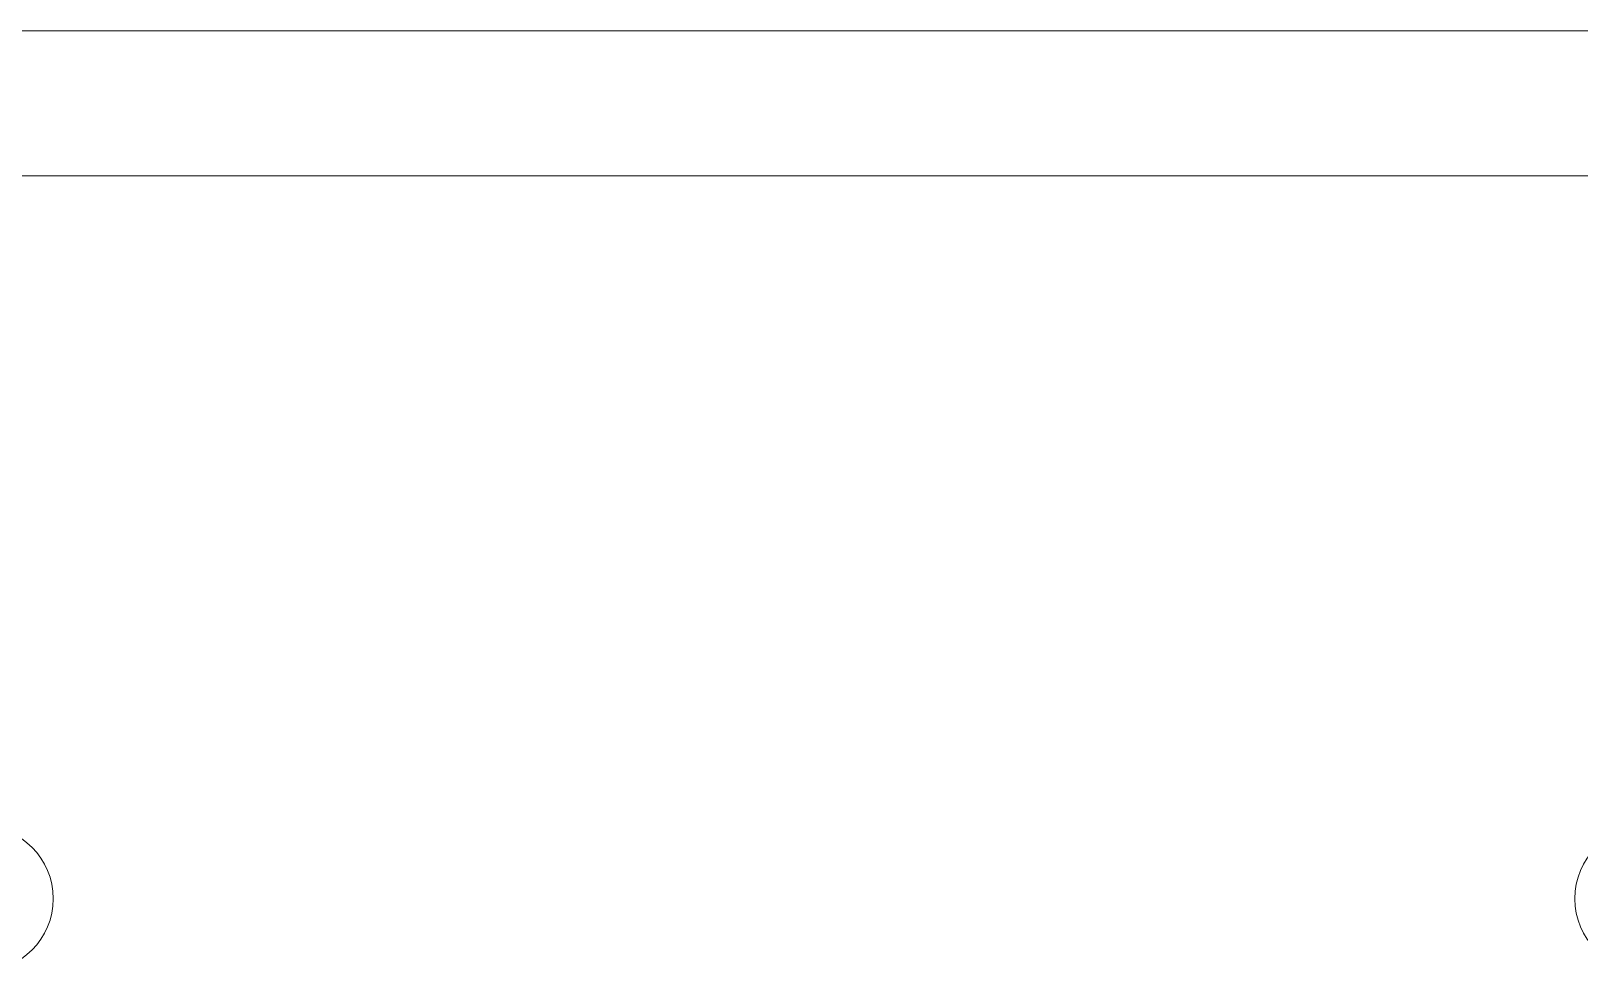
# Model space of a CAD drawing. Header units: metres. Extents: x -4 to 54.5, y -3.3 to 43.7.
# Drawn here: x 38.15 to 44.56, y -3.3 to 0.6 of the extents above; entities that cross this region are included whole.
import ezdxf

# ---------------------------------------------------------------- set-up
doc = ezdxf.new("R2010")
doc.units = ezdxf.units.M
doc.linetypes.add('Dash', pattern=[0.635, 0.3175, -0.3175])
doc.linetypes.add('Dash_2_', pattern=[0.635, 0.3175, -0.3175])
for name, color, linetype, lineweight in [('C-PROP-LINE', 8, 'Continuous', 9), ('S-FNDN', 8, 'Continuous', 9), ('S-GRID-IDEN', 8, 'Continuous', 9)]:
    doc.layers.add(name, color=color, linetype=linetype, lineweight=lineweight)

# ---------------------------------------------------------------- blocks, each defined once
blk = doc.blocks.new('Family - ___-3742183-NIV_A_S01_SÓTANO 1')
at = {"layer": 'C-PROP-LINE', "linetype": 'Dash_2_', "lineweight": 18}
blk.add_line((0, 0), (50, 0), dxfattribs=at)
blk = doc.blocks.new('Rejilla - F_gn02SimboloDeRejillaA-4957175-NIV_A_S01_SÓTANO 1')
at = {"layer": 'S-GRID-IDEN'}
blk.add_circle((0, 0), 0.003, dxfattribs=at)
blk = doc.blocks.new('Family - ___-5400166-NIV_A_S01_SÓTANO 1')
at = {"layer": 'C-PROP-LINE', "linetype": 'Dash', "lineweight": 13}
blk.add_line((0, 0), (50, 0), dxfattribs=at)

msp = doc.modelspace()

# ---------------------------------------------------------------- linework, layer by layer
at = {"layer": 'S-FNDN'}
for p, q in [((40.7737, 0.6), (37.1123, 0.6)), ((43.3937, 0.6), (40.7737, 0.6)), ((46.6387, 0.6), (43.3937, 0.6)), ((37.1123, 0), (40.7737, 0)), ((40.7737, 0), (43.3937, 0)), ((43.3937, 0), (46.6387, 0))]:
    msp.add_line(p, q, dxfattribs=at)

# ---------------------------------------------------------------- block references
at = {"layer": 'C-PROP-LINE', "linetype": 'Dash_2_', "lineweight": 18}
msp.add_blockref('Family - ___-3742183-NIV_A_S01_SÓTANO 1', (0, 0), dxfattribs=at)
at = {"layer": 'C-PROP-LINE', "linetype": 'Dash', "lineweight": 13}
msp.add_blockref('Family - ___-5400166-NIV_A_S01_SÓTANO 1', (0, 0), dxfattribs=at)
at = {"layer": 'S-GRID-IDEN', "xscale": 99.99999999999991, "yscale": 99.99999999999991, "zscale": 99.99999999999991, "rotation": 180}
for p in [(37.94, -2.9968), (44.845, -2.9968)]:
    msp.add_blockref('Rejilla - F_gn02SimboloDeRejillaA-4957175-NIV_A_S01_SÓTANO 1', p, dxfattribs=at)

doc.saveas('drawing.dxf')
